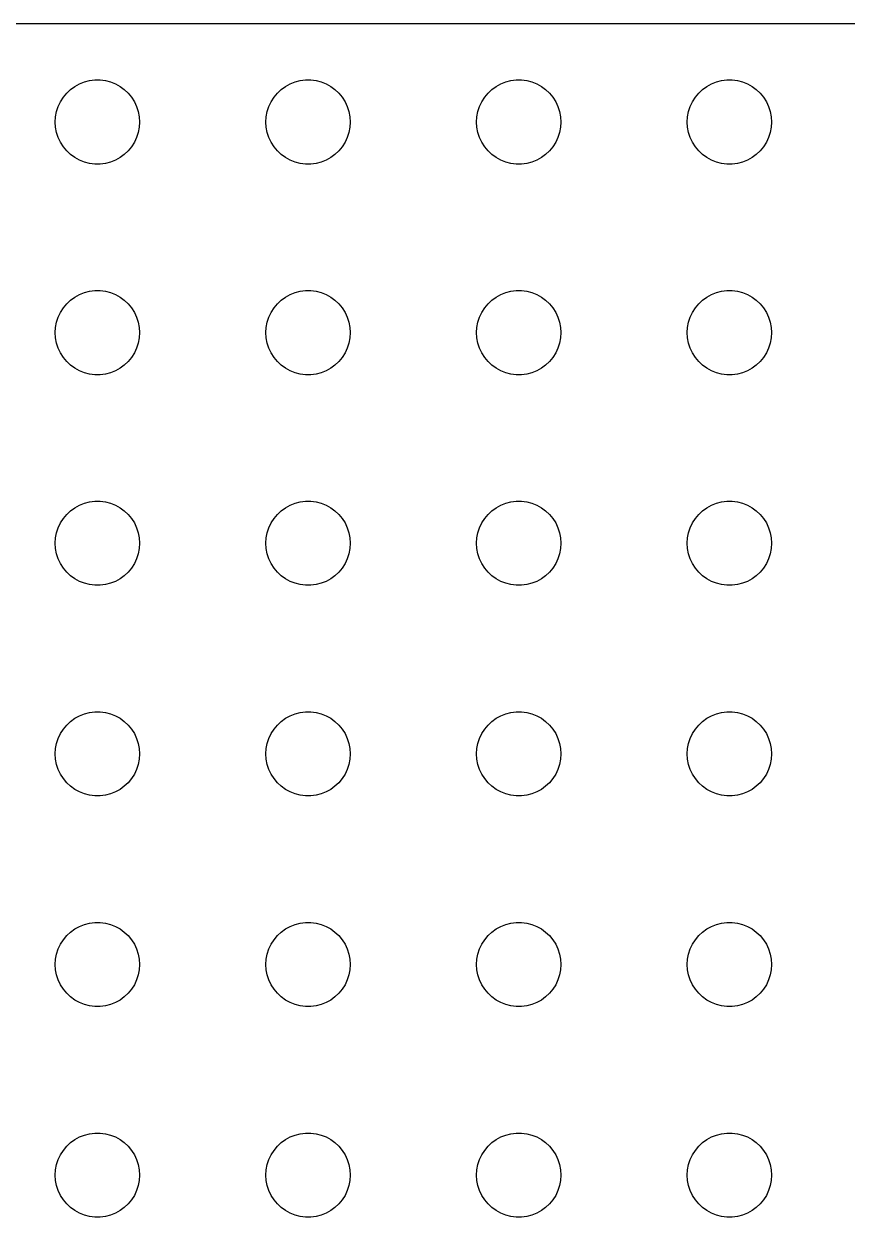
# Model space of a CAD drawing. Header units: metres. Extents: x -112 to 112, y -82 to 82.
# Drawn here: x -5.2 to 53.4, y -3 to 82 of the extents above; entities that cross this region are included whole.
import ezdxf

# ---------------------------------------------------------------- set-up
doc = ezdxf.new("R2010")
doc.units = ezdxf.units.M

msp = doc.modelspace()

# ---------------------------------------------------------------- linework, layer by layer
for p, q in [((107.314, 81.9901), (-107.314, 81.9901)), ((-1.91226, 77.3115), (-1.60747, 77.533)), ((-1.60747, 77.533), (-1.27733, 77.7145)), ((-1.27733, 77.7145), (-0.92705, 77.8532)), ((-0.92705, 77.8532), (-0.56213, 77.9469)), ((-0.56213, 77.9469), (-0.18837, 77.9941)), ((-0.18837, 77.9941), (0.18837, 77.9941)), ((0.18837, 77.9941), (0.56213, 77.9469)), ((0.56213, 77.9469), (0.92705, 77.8532)), ((0.92705, 77.8532), (1.27733, 77.7145)), ((1.27733, 77.7145), (1.60747, 77.533)), ((1.60747, 77.533), (1.91226, 77.3115)), ((13.0877, 77.3115), (13.3925, 77.533)), ((13.3925, 77.533), (13.7227, 77.7145)), ((13.7227, 77.7145), (14.0729, 77.8532)), ((14.0729, 77.8532), (14.4379, 77.9469)), ((14.4379, 77.9469), (14.8116, 77.9941)), ((14.8116, 77.9941), (15.1884, 77.9941)), ((15.1884, 77.9941), (15.5621, 77.9469)), ((15.5621, 77.9469), (15.927, 77.8532)), ((15.927, 77.8532), (16.2773, 77.7145)), ((16.2773, 77.7145), (16.6075, 77.533)), ((16.6075, 77.533), (16.9123, 77.3115)), ((28.0877, 77.3115), (28.3925, 77.533)), ((28.3925, 77.533), (28.7227, 77.7145)), ((28.7227, 77.7145), (29.0729, 77.8532)), ((29.0729, 77.8532), (29.4379, 77.9469)), ((29.4379, 77.9469), (29.8116, 77.9941)), ((29.8116, 77.9941), (30.1884, 77.9941)), ((30.1884, 77.9941), (30.5621, 77.9469)), ((30.5621, 77.9469), (30.927, 77.8532)), ((30.927, 77.8532), (31.2773, 77.7145)), ((31.2773, 77.7145), (31.6075, 77.533)), ((31.6075, 77.533), (31.9123, 77.3115)), ((43.0877, 77.3115), (43.3925, 77.533)), ((43.3925, 77.533), (43.7227, 77.7145)), ((43.7227, 77.7145), (44.0729, 77.8532)), ((44.0729, 77.8532), (44.4379, 77.9469)), ((44.4379, 77.9469), (44.8116, 77.9941)), ((44.8116, 77.9941), (45.1884, 77.9941)), ((45.1884, 77.9941), (45.5621, 77.9469)), ((45.5621, 77.9469), (45.927, 77.8532)), ((45.927, 77.8532), (46.2773, 77.7145)), ((46.2773, 77.7145), (46.6075, 77.533)), ((46.6075, 77.533), (46.9123, 77.3115)), ((-2.62891, 76.4453), (-2.42705, 76.7634)), ((-2.42705, 76.7634), (-2.1869, 77.0536)), ((-2.1869, 77.0536), (-1.91226, 77.3115)), ((1.91226, 77.3115), (2.1869, 77.0536)), ((2.1869, 77.0536), (2.42705, 76.7634)), ((2.42705, 76.7634), (2.62891, 76.4453)), ((12.3711, 76.4453), (12.5729, 76.7634)), ((12.5729, 76.7634), (12.8131, 77.0536)), ((12.8131, 77.0536), (13.0877, 77.3115)), ((16.9123, 77.3115), (17.1869, 77.0536)), ((17.1869, 77.0536), (17.427, 76.7634)), ((17.427, 76.7634), (17.6289, 76.4453)), ((27.3711, 76.4453), (27.5729, 76.7634)), ((27.5729, 76.7634), (27.8131, 77.0536)), ((27.8131, 77.0536), (28.0877, 77.3115)), ((31.9123, 77.3115), (32.1869, 77.0536)), ((32.1869, 77.0536), (32.427, 76.7634)), ((32.427, 76.7634), (32.6289, 76.4453)), ((42.3711, 76.4453), (42.5729, 76.7634)), ((42.5729, 76.7634), (42.8131, 77.0536)), ((42.8131, 77.0536), (43.0877, 77.3115)), ((46.9123, 77.3115), (47.1869, 77.0536)), ((47.1869, 77.0536), (47.427, 76.7634)), ((47.427, 76.7634), (47.6289, 76.4453)), ((-2.97633, 75.376), (-2.90575, 75.7461)), ((-2.90575, 75.7461), (-2.78932, 76.1044)), ((-2.78932, 76.1044), (-2.62891, 76.4453)), ((2.62891, 76.4453), (2.78932, 76.1044)), ((2.78932, 76.1044), (2.90575, 75.7461)), ((2.90575, 75.7461), (2.97633, 75.376)), ((12.0237, 75.376), (12.0942, 75.7461)), ((12.0942, 75.7461), (12.2107, 76.1044)), ((12.2107, 76.1044), (12.3711, 76.4453)), ((17.6289, 76.4453), (17.7893, 76.1044)), ((17.7893, 76.1044), (17.9057, 75.7461)), ((17.9057, 75.7461), (17.9763, 75.376)), ((27.0237, 75.376), (27.0942, 75.7461)), ((27.0942, 75.7461), (27.2107, 76.1044)), ((27.2107, 76.1044), (27.3711, 76.4453)), ((32.6289, 76.4453), (32.7893, 76.1044)), ((32.7893, 76.1044), (32.9057, 75.7461)), ((32.9057, 75.7461), (32.9763, 75.376)), ((42.0237, 75.376), (42.0942, 75.7461)), ((42.0942, 75.7461), (42.2107, 76.1044)), ((42.2107, 76.1044), (42.3711, 76.4453)), ((47.6289, 76.4453), (47.7893, 76.1044)), ((47.7893, 76.1044), (47.9057, 75.7461)), ((47.9057, 75.7461), (47.9763, 75.376)), ((-3, 75), (-2.97633, 75.376)), ((-2.97633, 74.624), (-3, 75)), ((2.97633, 75.376), (3, 75)), ((3, 75), (2.97633, 74.624)), ((12, 75), (12.0237, 75.376)), ((12.0237, 74.624), (12, 75)), ((17.9763, 75.376), (18, 75)), ((18, 75), (17.9763, 74.624)), ((27, 75), (27.0237, 75.376)), ((27.0237, 74.624), (27, 75)), ((32.9763, 75.376), (33, 75)), ((33, 75), (32.9763, 74.624)), ((42, 75), (42.0237, 75.376)), ((42.0237, 74.624), (42, 75)), ((47.9763, 75.376), (48, 75)), ((48, 75), (47.9763, 74.624)), ((-2.90575, 74.2539), (-2.97633, 74.624)), ((-2.78932, 73.8956), (-2.90575, 74.2539)), ((2.90575, 74.2539), (2.78932, 73.8956)), ((2.97633, 74.624), (2.90575, 74.2539)), ((12.0942, 74.2539), (12.0237, 74.624)), ((12.2107, 73.8956), (12.0942, 74.2539)), ((17.9057, 74.2539), (17.7893, 73.8956)), ((17.9763, 74.624), (17.9057, 74.2539)), ((27.0942, 74.2539), (27.0237, 74.624)), ((27.2107, 73.8956), (27.0942, 74.2539)), ((32.9057, 74.2539), (32.7893, 73.8956)), ((32.9763, 74.624), (32.9057, 74.2539)), ((42.0942, 74.2539), (42.0237, 74.624)), ((42.2107, 73.8956), (42.0942, 74.2539)), ((47.9057, 74.2539), (47.7893, 73.8956)), ((47.9763, 74.624), (47.9057, 74.2539)), ((-2.62891, 73.5547), (-2.78932, 73.8956)), ((-2.42705, 73.2366), (-2.62891, 73.5547)), ((-2.1869, 72.9464), (-2.42705, 73.2366)), ((2.42705, 73.2366), (2.1869, 72.9464)), ((2.62891, 73.5547), (2.42705, 73.2366)), ((2.78932, 73.8956), (2.62891, 73.5547)), ((12.3711, 73.5547), (12.2107, 73.8956)), ((12.5729, 73.2366), (12.3711, 73.5547)), ((12.8131, 72.9464), (12.5729, 73.2366)), ((17.427, 73.2366), (17.1869, 72.9464)), ((17.6289, 73.5547), (17.427, 73.2366)), ((17.7893, 73.8956), (17.6289, 73.5547)), ((27.3711, 73.5547), (27.2107, 73.8956)), ((27.5729, 73.2366), (27.3711, 73.5547)), ((27.8131, 72.9464), (27.5729, 73.2366)), ((32.427, 73.2366), (32.1869, 72.9464)), ((32.6289, 73.5547), (32.427, 73.2366)), ((32.7893, 73.8956), (32.6289, 73.5547)), ((42.3711, 73.5547), (42.2107, 73.8956)), ((42.5729, 73.2366), (42.3711, 73.5547)), ((42.8131, 72.9464), (42.5729, 73.2366)), ((47.427, 73.2366), (47.1869, 72.9464)), ((47.6289, 73.5547), (47.427, 73.2366)), ((47.7893, 73.8956), (47.6289, 73.5547)), ((-1.91226, 72.6885), (-2.1869, 72.9464)), ((-1.60747, 72.467), (-1.91226, 72.6885)), ((-1.27733, 72.2855), (-1.60747, 72.467)), ((-0.92705, 72.1468), (-1.27733, 72.2855)), ((1.27733, 72.2855), (0.92705, 72.1468)), ((1.60747, 72.467), (1.27733, 72.2855)), ((1.91226, 72.6885), (1.60747, 72.467)), ((2.1869, 72.9464), (1.91226, 72.6885)), ((13.0877, 72.6885), (12.8131, 72.9464)), ((13.3925, 72.467), (13.0877, 72.6885)), ((13.7227, 72.2855), (13.3925, 72.467)), ((14.0729, 72.1468), (13.7227, 72.2855)), ((16.2773, 72.2855), (15.927, 72.1468)), ((16.6075, 72.467), (16.2773, 72.2855)), ((16.9123, 72.6885), (16.6075, 72.467)), ((17.1869, 72.9464), (16.9123, 72.6885)), ((28.0877, 72.6885), (27.8131, 72.9464)), ((28.3925, 72.467), (28.0877, 72.6885)), ((28.7227, 72.2855), (28.3925, 72.467)), ((29.0729, 72.1468), (28.7227, 72.2855)), ((31.2773, 72.2855), (30.927, 72.1468)), ((31.6075, 72.467), (31.2773, 72.2855)), ((31.9123, 72.6885), (31.6075, 72.467)), ((32.1869, 72.9464), (31.9123, 72.6885)), ((43.0877, 72.6885), (42.8131, 72.9464)), ((43.3925, 72.467), (43.0877, 72.6885)), ((43.7227, 72.2855), (43.3925, 72.467)), ((44.0729, 72.1468), (43.7227, 72.2855)), ((46.2773, 72.2855), (45.927, 72.1468)), ((46.6075, 72.467), (46.2773, 72.2855)), ((46.9123, 72.6885), (46.6075, 72.467)), ((47.1869, 72.9464), (46.9123, 72.6885)), ((-0.56213, 72.0531), (-0.92705, 72.1468)), ((-0.18837, 72.0059), (-0.56213, 72.0531)), ((0.18837, 72.0059), (-0.18837, 72.0059)), ((0.56213, 72.0531), (0.18837, 72.0059)), ((0.92705, 72.1468), (0.56213, 72.0531)), ((14.4379, 72.0531), (14.0729, 72.1468)), ((14.8116, 72.0059), (14.4379, 72.0531)), ((15.1884, 72.0059), (14.8116, 72.0059)), ((15.5621, 72.0531), (15.1884, 72.0059)), ((15.927, 72.1468), (15.5621, 72.0531)), ((29.4379, 72.0531), (29.0729, 72.1468)), ((29.8116, 72.0059), (29.4379, 72.0531)), ((30.1884, 72.0059), (29.8116, 72.0059)), ((30.5621, 72.0531), (30.1884, 72.0059)), ((30.927, 72.1468), (30.5621, 72.0531)), ((44.4379, 72.0531), (44.0729, 72.1468)), ((44.8116, 72.0059), (44.4379, 72.0531)), ((45.1884, 72.0059), (44.8116, 72.0059)), ((45.5621, 72.0531), (45.1884, 72.0059)), ((45.927, 72.1468), (45.5621, 72.0531)), ((-0.92705, 62.8532), (-0.56213, 62.9469)), ((-0.56213, 62.9469), (-0.18837, 62.9941)), ((-0.18837, 62.9941), (0.18837, 62.9941)), ((0.18837, 62.9941), (0.56213, 62.9469)), ((0.56213, 62.9469), (0.92705, 62.8532)), ((14.0729, 62.8532), (14.4379, 62.9469)), ((14.4379, 62.9469), (14.8116, 62.9941)), ((14.8116, 62.9941), (15.1884, 62.9941)), ((15.1884, 62.9941), (15.5621, 62.9469)), ((15.5621, 62.9469), (15.927, 62.8532)), ((29.0729, 62.8532), (29.4379, 62.9469)), ((29.4379, 62.9469), (29.8116, 62.9941)), ((29.8116, 62.9941), (30.1884, 62.9941)), ((30.1884, 62.9941), (30.5621, 62.9469)), ((30.5621, 62.9469), (30.927, 62.8532)), ((44.0729, 62.8532), (44.4379, 62.9469)), ((44.4379, 62.9469), (44.8116, 62.9941)), ((44.8116, 62.9941), (45.1884, 62.9941)), ((45.1884, 62.9941), (45.5621, 62.9469)), ((45.5621, 62.9469), (45.927, 62.8532)), ((-2.42705, 61.7634), (-2.1869, 62.0536)), ((-2.1869, 62.0536), (-1.91226, 62.3115)), ((-1.91226, 62.3115), (-1.60747, 62.533)), ((-1.60747, 62.533), (-1.27733, 62.7145)), ((-1.27733, 62.7145), (-0.92705, 62.8532)), ((0.92705, 62.8532), (1.27733, 62.7145)), ((1.27733, 62.7145), (1.60747, 62.533)), ((1.60747, 62.533), (1.91226, 62.3115)), ((1.91226, 62.3115), (2.1869, 62.0536)), ((2.1869, 62.0536), (2.42705, 61.7634)), ((12.5729, 61.7634), (12.8131, 62.0536)), ((12.8131, 62.0536), (13.0877, 62.3115)), ((13.0877, 62.3115), (13.3925, 62.533)), ((13.3925, 62.533), (13.7227, 62.7145)), ((13.7227, 62.7145), (14.0729, 62.8532)), ((15.927, 62.8532), (16.2773, 62.7145)), ((16.2773, 62.7145), (16.6075, 62.533)), ((16.6075, 62.533), (16.9123, 62.3115)), ((16.9123, 62.3115), (17.1869, 62.0536)), ((17.1869, 62.0536), (17.427, 61.7634)), ((27.5729, 61.7634), (27.8131, 62.0536)), ((27.8131, 62.0536), (28.0877, 62.3115)), ((28.0877, 62.3115), (28.3925, 62.533)), ((28.3925, 62.533), (28.7227, 62.7145)), ((28.7227, 62.7145), (29.0729, 62.8532)), ((30.927, 62.8532), (31.2773, 62.7145)), ((31.2773, 62.7145), (31.6075, 62.533)), ((31.6075, 62.533), (31.9123, 62.3115)), ((31.9123, 62.3115), (32.1869, 62.0536)), ((32.1869, 62.0536), (32.427, 61.7634)), ((42.5729, 61.7634), (42.8131, 62.0536)), ((42.8131, 62.0536), (43.0877, 62.3115)), ((43.0877, 62.3115), (43.3925, 62.533)), ((43.3925, 62.533), (43.7227, 62.7145)), ((43.7227, 62.7145), (44.0729, 62.8532)), ((45.927, 62.8532), (46.2773, 62.7145)), ((46.2773, 62.7145), (46.6075, 62.533)), ((46.6075, 62.533), (46.9123, 62.3115)), ((46.9123, 62.3115), (47.1869, 62.0536)), ((47.1869, 62.0536), (47.427, 61.7634)), ((-2.78932, 61.1044), (-2.62891, 61.4453)), ((-2.62891, 61.4453), (-2.42705, 61.7634)), ((2.42705, 61.7634), (2.62891, 61.4453)), ((2.62891, 61.4453), (2.78932, 61.1044)), ((12.2107, 61.1044), (12.3711, 61.4453)), ((12.3711, 61.4453), (12.5729, 61.7634)), ((17.427, 61.7634), (17.6289, 61.4453)), ((17.6289, 61.4453), (17.7893, 61.1044)), ((27.2107, 61.1044), (27.3711, 61.4453)), ((27.3711, 61.4453), (27.5729, 61.7634)), ((32.427, 61.7634), (32.6289, 61.4453)), ((32.6289, 61.4453), (32.7893, 61.1044)), ((42.2107, 61.1044), (42.3711, 61.4453)), ((42.3711, 61.4453), (42.5729, 61.7634)), ((47.427, 61.7634), (47.6289, 61.4453)), ((47.6289, 61.4453), (47.7893, 61.1044)), ((-3, 60), (-2.97633, 60.376)), ((-2.97633, 60.376), (-2.90575, 60.7461)), ((-2.90575, 60.7461), (-2.78932, 61.1044)), ((2.78932, 61.1044), (2.90575, 60.7461)), ((2.90575, 60.7461), (2.97633, 60.376)), ((2.97633, 60.376), (3, 60)), ((12, 60), (12.0237, 60.376)), ((12.0237, 60.376), (12.0942, 60.7461)), ((12.0942, 60.7461), (12.2107, 61.1044)), ((17.7893, 61.1044), (17.9057, 60.7461)), ((17.9057, 60.7461), (17.9763, 60.376)), ((17.9763, 60.376), (18, 60)), ((27, 60), (27.0237, 60.376)), ((27.0237, 60.376), (27.0942, 60.7461)), ((27.0942, 60.7461), (27.2107, 61.1044)), ((32.7893, 61.1044), (32.9057, 60.7461)), ((32.9057, 60.7461), (32.9763, 60.376)), ((32.9763, 60.376), (33, 60)), ((42, 60), (42.0237, 60.376)), ((42.0237, 60.376), (42.0942, 60.7461)), ((42.0942, 60.7461), (42.2107, 61.1044)), ((47.7893, 61.1044), (47.9057, 60.7461)), ((47.9057, 60.7461), (47.9763, 60.376)), ((47.9763, 60.376), (48, 60)), ((-2.97633, 59.624), (-3, 60)), ((-2.90575, 59.2539), (-2.97633, 59.624)), ((2.97633, 59.624), (2.90575, 59.2539)), ((3, 60), (2.97633, 59.624)), ((12.0237, 59.624), (12, 60)), ((12.0942, 59.2539), (12.0237, 59.624)), ((17.9763, 59.624), (17.9057, 59.2539)), ((18, 60), (17.9763, 59.624)), ((27.0237, 59.624), (27, 60)), ((27.0942, 59.2539), (27.0237, 59.624)), ((32.9763, 59.624), (32.9057, 59.2539)), ((33, 60), (32.9763, 59.624)), ((42.0237, 59.624), (42, 60)), ((42.0942, 59.2539), (42.0237, 59.624)), ((47.9763, 59.624), (47.9057, 59.2539)), ((48, 60), (47.9763, 59.624)), ((-2.78932, 58.8956), (-2.90575, 59.2539)), ((-2.62891, 58.5547), (-2.78932, 58.8956)), ((2.78932, 58.8956), (2.62891, 58.5547)), ((2.90575, 59.2539), (2.78932, 58.8956)), ((12.2107, 58.8956), (12.0942, 59.2539)), ((12.3711, 58.5547), (12.2107, 58.8956)), ((17.7893, 58.8956), (17.6289, 58.5547)), ((17.9057, 59.2539), (17.7893, 58.8956)), ((27.2107, 58.8956), (27.0942, 59.2539)), ((27.3711, 58.5547), (27.2107, 58.8956)), ((32.7893, 58.8956), (32.6289, 58.5547)), ((32.9057, 59.2539), (32.7893, 58.8956)), ((42.2107, 58.8956), (42.0942, 59.2539)), ((42.3711, 58.5547), (42.2107, 58.8956)), ((47.7893, 58.8956), (47.6289, 58.5547)), ((47.9057, 59.2539), (47.7893, 58.8956)), ((-2.42705, 58.2366), (-2.62891, 58.5547)), ((-2.1869, 57.9464), (-2.42705, 58.2366)), ((-1.91226, 57.6885), (-2.1869, 57.9464)), ((2.1869, 57.9464), (1.91226, 57.6885)), ((2.42705, 58.2366), (2.1869, 57.9464)), ((2.62891, 58.5547), (2.42705, 58.2366)), ((12.5729, 58.2366), (12.3711, 58.5547)), ((12.8131, 57.9464), (12.5729, 58.2366)), ((13.0877, 57.6885), (12.8131, 57.9464)), ((17.1869, 57.9464), (16.9123, 57.6885)), ((17.427, 58.2366), (17.1869, 57.9464)), ((17.6289, 58.5547), (17.427, 58.2366)), ((27.5729, 58.2366), (27.3711, 58.5547)), ((27.8131, 57.9464), (27.5729, 58.2366)), ((28.0877, 57.6885), (27.8131, 57.9464)), ((32.1869, 57.9464), (31.9123, 57.6885)), ((32.427, 58.2366), (32.1869, 57.9464)), ((32.6289, 58.5547), (32.427, 58.2366)), ((42.5729, 58.2366), (42.3711, 58.5547)), ((42.8131, 57.9464), (42.5729, 58.2366)), ((43.0877, 57.6885), (42.8131, 57.9464)), ((47.1869, 57.9464), (46.9123, 57.6885)), ((47.427, 58.2366), (47.1869, 57.9464)), ((47.6289, 58.5547), (47.427, 58.2366)), ((-1.60747, 57.467), (-1.91226, 57.6885)), ((-1.27733, 57.2855), (-1.60747, 57.467)), ((-0.92705, 57.1468), (-1.27733, 57.2855)), ((-0.56213, 57.0531), (-0.92705, 57.1468)), ((-0.18837, 57.0059), (-0.56213, 57.0531)), ((0.18837, 57.0059), (-0.18837, 57.0059)), ((0.56213, 57.0531), (0.18837, 57.0059)), ((0.92705, 57.1468), (0.56213, 57.0531)), ((1.27733, 57.2855), (0.92705, 57.1468)), ((1.60747, 57.467), (1.27733, 57.2855)), ((1.91226, 57.6885), (1.60747, 57.467)), ((13.3925, 57.467), (13.0877, 57.6885)), ((13.7227, 57.2855), (13.3925, 57.467)), ((14.0729, 57.1468), (13.7227, 57.2855)), ((14.4379, 57.0531), (14.0729, 57.1468)), ((14.8116, 57.0059), (14.4379, 57.0531)), ((15.1884, 57.0059), (14.8116, 57.0059)), ((15.5621, 57.0531), (15.1884, 57.0059)), ((15.927, 57.1468), (15.5621, 57.0531)), ((16.2773, 57.2855), (15.927, 57.1468)), ((16.6075, 57.467), (16.2773, 57.2855)), ((16.9123, 57.6885), (16.6075, 57.467)), ((28.3925, 57.467), (28.0877, 57.6885)), ((28.7227, 57.2855), (28.3925, 57.467)), ((29.0729, 57.1468), (28.7227, 57.2855)), ((29.4379, 57.0531), (29.0729, 57.1468)), ((29.8116, 57.0059), (29.4379, 57.0531)), ((30.1884, 57.0059), (29.8116, 57.0059)), ((30.5621, 57.0531), (30.1884, 57.0059)), ((30.927, 57.1468), (30.5621, 57.0531)), ((31.2773, 57.2855), (30.927, 57.1468)), ((31.6075, 57.467), (31.2773, 57.2855)), ((31.9123, 57.6885), (31.6075, 57.467)), ((43.3925, 57.467), (43.0877, 57.6885)), ((43.7227, 57.2855), (43.3925, 57.467)), ((44.0729, 57.1468), (43.7227, 57.2855)), ((44.4379, 57.0531), (44.0729, 57.1468)), ((44.8116, 57.0059), (44.4379, 57.0531)), ((45.1884, 57.0059), (44.8116, 57.0059)), ((45.5621, 57.0531), (45.1884, 57.0059)), ((45.927, 57.1468), (45.5621, 57.0531)), ((46.2773, 57.2855), (45.927, 57.1468)), ((46.6075, 57.467), (46.2773, 57.2855)), ((46.9123, 57.6885), (46.6075, 57.467)), ((-1.60747, 47.533), (-1.27733, 47.7145)), ((-1.27733, 47.7145), (-0.92705, 47.8532)), ((-0.92705, 47.8532), (-0.56213, 47.9469)), ((-0.56213, 47.9469), (-0.18837, 47.9941)), ((-0.18837, 47.9941), (0.18837, 47.9941)), ((0.18837, 47.9941), (0.56213, 47.9469)), ((0.56213, 47.9469), (0.92705, 47.8532)), ((0.92705, 47.8532), (1.27733, 47.7145)), ((1.27733, 47.7145), (1.60747, 47.533)), ((13.3925, 47.533), (13.7227, 47.7145)), ((13.7227, 47.7145), (14.0729, 47.8532)), ((14.0729, 47.8532), (14.4379, 47.9469)), ((14.4379, 47.9469), (14.8116, 47.9941)), ((14.8116, 47.9941), (15.1884, 47.9941)), ((15.1884, 47.9941), (15.5621, 47.9469)), ((15.5621, 47.9469), (15.927, 47.8532)), ((15.927, 47.8532), (16.2773, 47.7145)), ((16.2773, 47.7145), (16.6075, 47.533)), ((28.3925, 47.533), (28.7227, 47.7145)), ((28.7227, 47.7145), (29.0729, 47.8532)), ((29.0729, 47.8532), (29.4379, 47.9469)), ((29.4379, 47.9469), (29.8116, 47.9941)), ((29.8116, 47.9941), (30.1884, 47.9941)), ((30.1884, 47.9941), (30.5621, 47.9469)), ((30.5621, 47.9469), (30.927, 47.8532)), ((30.927, 47.8532), (31.2773, 47.7145)), ((31.2773, 47.7145), (31.6075, 47.533)), ((43.3925, 47.533), (43.7227, 47.7145)), ((43.7227, 47.7145), (44.0729, 47.8532)), ((44.0729, 47.8532), (44.4379, 47.9469)), ((44.4379, 47.9469), (44.8116, 47.9941)), ((44.8116, 47.9941), (45.1884, 47.9941)), ((45.1884, 47.9941), (45.5621, 47.9469)), ((45.5621, 47.9469), (45.927, 47.8532)), ((45.927, 47.8532), (46.2773, 47.7145)), ((46.2773, 47.7145), (46.6075, 47.533)), ((-2.62891, 46.4453), (-2.42705, 46.7634)), ((-2.42705, 46.7634), (-2.1869, 47.0536)), ((-2.1869, 47.0536), (-1.91226, 47.3115)), ((-1.91226, 47.3115), (-1.60747, 47.533)), ((1.60747, 47.533), (1.91226, 47.3115)), ((1.91226, 47.3115), (2.1869, 47.0536)), ((2.1869, 47.0536), (2.42705, 46.7634)), ((2.42705, 46.7634), (2.62891, 46.4453)), ((12.3711, 46.4453), (12.5729, 46.7634)), ((12.5729, 46.7634), (12.8131, 47.0536)), ((12.8131, 47.0536), (13.0877, 47.3115)), ((13.0877, 47.3115), (13.3925, 47.533)), ((16.6075, 47.533), (16.9123, 47.3115)), ((16.9123, 47.3115), (17.1869, 47.0536)), ((17.1869, 47.0536), (17.427, 46.7634)), ((17.427, 46.7634), (17.6289, 46.4453)), ((27.3711, 46.4453), (27.5729, 46.7634)), ((27.5729, 46.7634), (27.8131, 47.0536)), ((27.8131, 47.0536), (28.0877, 47.3115)), ((28.0877, 47.3115), (28.3925, 47.533)), ((31.6075, 47.533), (31.9123, 47.3115)), ((31.9123, 47.3115), (32.1869, 47.0536)), ((32.1869, 47.0536), (32.427, 46.7634)), ((32.427, 46.7634), (32.6289, 46.4453)), ((42.3711, 46.4453), (42.5729, 46.7634)), ((42.5729, 46.7634), (42.8131, 47.0536)), ((42.8131, 47.0536), (43.0877, 47.3115)), ((43.0877, 47.3115), (43.3925, 47.533)), ((46.6075, 47.533), (46.9123, 47.3115)), ((46.9123, 47.3115), (47.1869, 47.0536)), ((47.1869, 47.0536), (47.427, 46.7634)), ((47.427, 46.7634), (47.6289, 46.4453)), ((-2.90575, 45.7461), (-2.78932, 46.1044)), ((-2.78932, 46.1044), (-2.62891, 46.4453)), ((2.62891, 46.4453), (2.78932, 46.1044)), ((2.78932, 46.1044), (2.90575, 45.7461)), ((12.0942, 45.7461), (12.2107, 46.1044)), ((12.2107, 46.1044), (12.3711, 46.4453)), ((17.6289, 46.4453), (17.7893, 46.1044)), ((17.7893, 46.1044), (17.9057, 45.7461)), ((27.0942, 45.7461), (27.2107, 46.1044)), ((27.2107, 46.1044), (27.3711, 46.4453)), ((32.6289, 46.4453), (32.7893, 46.1044)), ((32.7893, 46.1044), (32.9057, 45.7461)), ((42.0942, 45.7461), (42.2107, 46.1044)), ((42.2107, 46.1044), (42.3711, 46.4453)), ((47.6289, 46.4453), (47.7893, 46.1044)), ((47.7893, 46.1044), (47.9057, 45.7461)), ((-3, 45), (-2.97633, 45.376)), ((-2.97633, 45.376), (-2.90575, 45.7461)), ((2.90575, 45.7461), (2.97633, 45.376)), ((2.97633, 45.376), (3, 45)), ((12, 45), (12.0237, 45.376)), ((12.0237, 45.376), (12.0942, 45.7461)), ((17.9057, 45.7461), (17.9763, 45.376)), ((17.9763, 45.376), (18, 45)), ((27, 45), (27.0237, 45.376)), ((27.0237, 45.376), (27.0942, 45.7461)), ((32.9057, 45.7461), (32.9763, 45.376)), ((32.9763, 45.376), (33, 45)), ((42, 45), (42.0237, 45.376)), ((42.0237, 45.376), (42.0942, 45.7461)), ((47.9057, 45.7461), (47.9763, 45.376)), ((47.9763, 45.376), (48, 45)), ((-2.97633, 44.624), (-3, 45)), ((-2.90575, 44.2539), (-2.97633, 44.624)), ((-2.78932, 43.8956), (-2.90575, 44.2539)), ((2.90575, 44.2539), (2.78932, 43.8956)), ((2.97633, 44.624), (2.90575, 44.2539)), ((3, 45), (2.97633, 44.624)), ((12.0237, 44.624), (12, 45)), ((12.0942, 44.2539), (12.0237, 44.624)), ((12.2107, 43.8956), (12.0942, 44.2539)), ((17.9057, 44.2539), (17.7893, 43.8956)), ((17.9763, 44.624), (17.9057, 44.2539)), ((18, 45), (17.9763, 44.624)), ((27.0237, 44.624), (27, 45)), ((27.0942, 44.2539), (27.0237, 44.624)), ((27.2107, 43.8956), (27.0942, 44.2539)), ((32.9057, 44.2539), (32.7893, 43.8956)), ((32.9763, 44.624), (32.9057, 44.2539)), ((33, 45), (32.9763, 44.624)), ((42.0237, 44.624), (42, 45)), ((42.0942, 44.2539), (42.0237, 44.624)), ((42.2107, 43.8956), (42.0942, 44.2539)), ((47.9057, 44.2539), (47.7893, 43.8956)), ((47.9763, 44.624), (47.9057, 44.2539)), ((48, 45), (47.9763, 44.624)), ((-2.62891, 43.5547), (-2.78932, 43.8956)), ((-2.42705, 43.2366), (-2.62891, 43.5547)), ((2.62891, 43.5547), (2.42705, 43.2366)), ((2.78932, 43.8956), (2.62891, 43.5547)), ((12.3711, 43.5547), (12.2107, 43.8956)), ((12.5729, 43.2366), (12.3711, 43.5547)), ((17.6289, 43.5547), (17.427, 43.2366)), ((17.7893, 43.8956), (17.6289, 43.5547)), ((27.3711, 43.5547), (27.2107, 43.8956)), ((27.5729, 43.2366), (27.3711, 43.5547)), ((32.6289, 43.5547), (32.427, 43.2366)), ((32.7893, 43.8956), (32.6289, 43.5547)), ((42.3711, 43.5547), (42.2107, 43.8956)), ((42.5729, 43.2366), (42.3711, 43.5547)), ((47.6289, 43.5547), (47.427, 43.2366)), ((47.7893, 43.8956), (47.6289, 43.5547)), ((-2.1869, 42.9464), (-2.42705, 43.2366)), ((-1.91226, 42.6885), (-2.1869, 42.9464)), ((-1.60747, 42.467), (-1.91226, 42.6885)), ((1.91226, 42.6885), (1.60747, 42.467)), ((2.1869, 42.9464), (1.91226, 42.6885)), ((2.42705, 43.2366), (2.1869, 42.9464)), ((12.8131, 42.9464), (12.5729, 43.2366)), ((13.0877, 42.6885), (12.8131, 42.9464)), ((13.3925, 42.467), (13.0877, 42.6885)), ((16.9123, 42.6885), (16.6075, 42.467)), ((17.1869, 42.9464), (16.9123, 42.6885)), ((17.427, 43.2366), (17.1869, 42.9464)), ((27.8131, 42.9464), (27.5729, 43.2366)), ((28.0877, 42.6885), (27.8131, 42.9464)), ((28.3925, 42.467), (28.0877, 42.6885)), ((31.9123, 42.6885), (31.6075, 42.467)), ((32.1869, 42.9464), (31.9123, 42.6885)), ((32.427, 43.2366), (32.1869, 42.9464)), ((42.8131, 42.9464), (42.5729, 43.2366)), ((43.0877, 42.6885), (42.8131, 42.9464)), ((43.3925, 42.467), (43.0877, 42.6885)), ((46.9123, 42.6885), (46.6075, 42.467)), ((47.1869, 42.9464), (46.9123, 42.6885)), ((47.427, 43.2366), (47.1869, 42.9464)), ((-1.27733, 42.2855), (-1.60747, 42.467)), ((-0.92705, 42.1468), (-1.27733, 42.2855)), ((-0.56213, 42.0531), (-0.92705, 42.1468)), ((-0.18837, 42.0059), (-0.56213, 42.0531)), ((0.18837, 42.0059), (-0.18837, 42.0059)), ((0.56213, 42.0531), (0.18837, 42.0059)), ((0.92705, 42.1468), (0.56213, 42.0531)), ((1.27733, 42.2855), (0.92705, 42.1468)), ((1.60747, 42.467), (1.27733, 42.2855)), ((13.7227, 42.2855), (13.3925, 42.467)), ((14.0729, 42.1468), (13.7227, 42.2855)), ((14.4379, 42.0531), (14.0729, 42.1468)), ((14.8116, 42.0059), (14.4379, 42.0531)), ((15.1884, 42.0059), (14.8116, 42.0059)), ((15.5621, 42.0531), (15.1884, 42.0059)), ((15.927, 42.1468), (15.5621, 42.0531)), ((16.2773, 42.2855), (15.927, 42.1468)), ((16.6075, 42.467), (16.2773, 42.2855)), ((28.7227, 42.2855), (28.3925, 42.467)), ((29.0729, 42.1468), (28.7227, 42.2855)), ((29.4379, 42.0531), (29.0729, 42.1468)), ((29.8116, 42.0059), (29.4379, 42.0531)), ((30.1884, 42.0059), (29.8116, 42.0059)), ((30.5621, 42.0531), (30.1884, 42.0059)), ((30.927, 42.1468), (30.5621, 42.0531)), ((31.2773, 42.2855), (30.927, 42.1468)), ((31.6075, 42.467), (31.2773, 42.2855)), ((43.7227, 42.2855), (43.3925, 42.467)), ((44.0729, 42.1468), (43.7227, 42.2855)), ((44.4379, 42.0531), (44.0729, 42.1468)), ((44.8116, 42.0059), (44.4379, 42.0531)), ((45.1884, 42.0059), (44.8116, 42.0059)), ((45.5621, 42.0531), (45.1884, 42.0059)), ((45.927, 42.1468), (45.5621, 42.0531)), ((46.2773, 42.2855), (45.927, 42.1468)), ((46.6075, 42.467), (46.2773, 42.2855)), ((-2.1869, 32.0536), (-1.91226, 32.3115)), ((-1.91226, 32.3115), (-1.60747, 32.533)), ((-1.60747, 32.533), (-1.27733, 32.7145)), ((-1.27733, 32.7145), (-0.92705, 32.8532)), ((-0.92705, 32.8532), (-0.56213, 32.9469)), ((-0.56213, 32.9469), (-0.18837, 32.9941)), ((-0.18837, 32.9941), (0.18837, 32.9941)), ((0.18837, 32.9941), (0.56213, 32.9469)), ((0.56213, 32.9469), (0.92705, 32.8532)), ((0.92705, 32.8532), (1.27733, 32.7145)), ((1.27733, 32.7145), (1.60747, 32.533)), ((1.60747, 32.533), (1.91226, 32.3115)), ((1.91226, 32.3115), (2.1869, 32.0536)), ((12.8131, 32.0536), (13.0877, 32.3115)), ((13.0877, 32.3115), (13.3925, 32.533)), ((13.3925, 32.533), (13.7227, 32.7145)), ((13.7227, 32.7145), (14.0729, 32.8532)), ((14.0729, 32.8532), (14.4379, 32.9469)), ((14.4379, 32.9469), (14.8116, 32.9941)), ((14.8116, 32.9941), (15.1884, 32.9941)), ((15.1884, 32.9941), (15.5621, 32.9469)), ((15.5621, 32.9469), (15.927, 32.8532)), ((15.927, 32.8532), (16.2773, 32.7145)), ((16.2773, 32.7145), (16.6075, 32.533)), ((16.6075, 32.533), (16.9123, 32.3115)), ((16.9123, 32.3115), (17.1869, 32.0536)), ((27.8131, 32.0536), (28.0877, 32.3115)), ((28.0877, 32.3115), (28.3925, 32.533)), ((28.3925, 32.533), (28.7227, 32.7145)), ((28.7227, 32.7145), (29.0729, 32.8532)), ((29.0729, 32.8532), (29.4379, 32.9469)), ((29.4379, 32.9469), (29.8116, 32.9941)), ((29.8116, 32.9941), (30.1884, 32.9941)), ((30.1884, 32.9941), (30.5621, 32.9469)), ((30.5621, 32.9469), (30.927, 32.8532)), ((30.927, 32.8532), (31.2773, 32.7145)), ((31.2773, 32.7145), (31.6075, 32.533)), ((31.6075, 32.533), (31.9123, 32.3115)), ((31.9123, 32.3115), (32.1869, 32.0536)), ((42.8131, 32.0536), (43.0877, 32.3115)), ((43.0877, 32.3115), (43.3925, 32.533)), ((43.3925, 32.533), (43.7227, 32.7145)), ((43.7227, 32.7145), (44.0729, 32.8532)), ((44.0729, 32.8532), (44.4379, 32.9469)), ((44.4379, 32.9469), (44.8116, 32.9941)), ((44.8116, 32.9941), (45.1884, 32.9941)), ((45.1884, 32.9941), (45.5621, 32.9469)), ((45.5621, 32.9469), (45.927, 32.8532)), ((45.927, 32.8532), (46.2773, 32.7145)), ((46.2773, 32.7145), (46.6075, 32.533)), ((46.6075, 32.533), (46.9123, 32.3115)), ((46.9123, 32.3115), (47.1869, 32.0536)), ((-2.78932, 31.1044), (-2.62891, 31.4453)), ((-2.62891, 31.4453), (-2.42705, 31.7634)), ((-2.42705, 31.7634), (-2.1869, 32.0536)), ((2.1869, 32.0536), (2.42705, 31.7634)), ((2.42705, 31.7634), (2.62891, 31.4453)), ((2.62891, 31.4453), (2.78932, 31.1044)), ((12.2107, 31.1044), (12.3711, 31.4453)), ((12.3711, 31.4453), (12.5729, 31.7634)), ((12.5729, 31.7634), (12.8131, 32.0536)), ((17.1869, 32.0536), (17.427, 31.7634)), ((17.427, 31.7634), (17.6289, 31.4453)), ((17.6289, 31.4453), (17.7893, 31.1044)), ((27.2107, 31.1044), (27.3711, 31.4453)), ((27.3711, 31.4453), (27.5729, 31.7634)), ((27.5729, 31.7634), (27.8131, 32.0536)), ((32.1869, 32.0536), (32.427, 31.7634)), ((32.427, 31.7634), (32.6289, 31.4453)), ((32.6289, 31.4453), (32.7893, 31.1044)), ((42.2107, 31.1044), (42.3711, 31.4453)), ((42.3711, 31.4453), (42.5729, 31.7634)), ((42.5729, 31.7634), (42.8131, 32.0536)), ((47.1869, 32.0536), (47.427, 31.7634)), ((47.427, 31.7634), (47.6289, 31.4453)), ((47.6289, 31.4453), (47.7893, 31.1044)), ((-2.97633, 30.376), (-2.90575, 30.7461)), ((-2.90575, 30.7461), (-2.78932, 31.1044)), ((2.78932, 31.1044), (2.90575, 30.7461)), ((2.90575, 30.7461), (2.97633, 30.376)), ((12.0237, 30.376), (12.0942, 30.7461)), ((12.0942, 30.7461), (12.2107, 31.1044)), ((17.7893, 31.1044), (17.9057, 30.7461)), ((17.9057, 30.7461), (17.9763, 30.376)), ((27.0237, 30.376), (27.0942, 30.7461)), ((27.0942, 30.7461), (27.2107, 31.1044)), ((32.7893, 31.1044), (32.9057, 30.7461)), ((32.9057, 30.7461), (32.9763, 30.376)), ((42.0237, 30.376), (42.0942, 30.7461)), ((42.0942, 30.7461), (42.2107, 31.1044)), ((47.7893, 31.1044), (47.9057, 30.7461)), ((47.9057, 30.7461), (47.9763, 30.376)), ((-3, 30), (-2.97633, 30.376)), ((-2.97633, 29.624), (-3, 30)), ((2.97633, 30.376), (3, 30)), ((3, 30), (2.97633, 29.624)), ((12, 30), (12.0237, 30.376)), ((12.0237, 29.624), (12, 30)), ((17.9763, 30.376), (18, 30)), ((18, 30), (17.9763, 29.624)), ((27, 30), (27.0237, 30.376)), ((27.0237, 29.624), (27, 30)), ((32.9763, 30.376), (33, 30)), ((33, 30), (32.9763, 29.624)), ((42, 30), (42.0237, 30.376)), ((42.0237, 29.624), (42, 30)), ((47.9763, 30.376), (48, 30)), ((48, 30), (47.9763, 29.624)), ((-2.90575, 29.2539), (-2.97633, 29.624)), ((-2.78932, 28.8956), (-2.90575, 29.2539)), ((-2.62891, 28.5547), (-2.78932, 28.8956)), ((2.78932, 28.8956), (2.62891, 28.5547)), ((2.90575, 29.2539), (2.78932, 28.8956)), ((2.97633, 29.624), (2.90575, 29.2539)), ((12.0942, 29.2539), (12.0237, 29.624)), ((12.2107, 28.8956), (12.0942, 29.2539)), ((12.3711, 28.5547), (12.2107, 28.8956)), ((17.7893, 28.8956), (17.6289, 28.5547)), ((17.9057, 29.2539), (17.7893, 28.8956)), ((17.9763, 29.624), (17.9057, 29.2539)), ((27.0942, 29.2539), (27.0237, 29.624)), ((27.2107, 28.8956), (27.0942, 29.2539)), ((27.3711, 28.5547), (27.2107, 28.8956)), ((32.7893, 28.8956), (32.6289, 28.5547)), ((32.9057, 29.2539), (32.7893, 28.8956)), ((32.9763, 29.624), (32.9057, 29.2539)), ((42.0942, 29.2539), (42.0237, 29.624)), ((42.2107, 28.8956), (42.0942, 29.2539)), ((42.3711, 28.5547), (42.2107, 28.8956)), ((47.7893, 28.8956), (47.6289, 28.5547)), ((47.9057, 29.2539), (47.7893, 28.8956)), ((47.9763, 29.624), (47.9057, 29.2539)), ((-2.42705, 28.2366), (-2.62891, 28.5547)), ((-2.1869, 27.9464), (-2.42705, 28.2366)), ((2.42705, 28.2366), (2.1869, 27.9464)), ((2.62891, 28.5547), (2.42705, 28.2366)), ((12.5729, 28.2366), (12.3711, 28.5547)), ((12.8131, 27.9464), (12.5729, 28.2366)), ((17.427, 28.2366), (17.1869, 27.9464)), ((17.6289, 28.5547), (17.427, 28.2366)), ((27.5729, 28.2366), (27.3711, 28.5547)), ((27.8131, 27.9464), (27.5729, 28.2366)), ((32.427, 28.2366), (32.1869, 27.9464)), ((32.6289, 28.5547), (32.427, 28.2366)), ((42.5729, 28.2366), (42.3711, 28.5547)), ((42.8131, 27.9464), (42.5729, 28.2366)), ((47.427, 28.2366), (47.1869, 27.9464)), ((47.6289, 28.5547), (47.427, 28.2366)), ((-1.91226, 27.6884), (-2.1869, 27.9464)), ((-1.60747, 27.467), (-1.91226, 27.6884)), ((-1.27733, 27.2855), (-1.60747, 27.467)), ((-0.92705, 27.1468), (-1.27733, 27.2855)), ((1.27733, 27.2855), (0.92705, 27.1468)), ((1.60747, 27.467), (1.27733, 27.2855)), ((1.91226, 27.6884), (1.60747, 27.467)), ((2.1869, 27.9464), (1.91226, 27.6884)), ((13.0877, 27.6884), (12.8131, 27.9464)), ((13.3925, 27.467), (13.0877, 27.6884)), ((13.7227, 27.2855), (13.3925, 27.467)), ((14.0729, 27.1468), (13.7227, 27.2855)), ((16.2773, 27.2855), (15.927, 27.1468)), ((16.6075, 27.467), (16.2773, 27.2855)), ((16.9123, 27.6884), (16.6075, 27.467)), ((17.1869, 27.9464), (16.9123, 27.6884)), ((28.0877, 27.6884), (27.8131, 27.9464)), ((28.3925, 27.467), (28.0877, 27.6884)), ((28.7227, 27.2855), (28.3925, 27.467)), ((29.0729, 27.1468), (28.7227, 27.2855)), ((31.2773, 27.2855), (30.927, 27.1468)), ((31.6075, 27.467), (31.2773, 27.2855)), ((31.9123, 27.6884), (31.6075, 27.467)), ((32.1869, 27.9464), (31.9123, 27.6884)), ((43.0877, 27.6884), (42.8131, 27.9464)), ((43.3925, 27.467), (43.0877, 27.6884)), ((43.7227, 27.2855), (43.3925, 27.467)), ((44.0729, 27.1468), (43.7227, 27.2855)), ((46.2773, 27.2855), (45.927, 27.1468)), ((46.6075, 27.467), (46.2773, 27.2855)), ((46.9123, 27.6884), (46.6075, 27.467)), ((47.1869, 27.9464), (46.9123, 27.6884)), ((-0.56213, 27.0531), (-0.92705, 27.1468)), ((-0.18837, 27.0059), (-0.56213, 27.0531)), ((0.18837, 27.0059), (-0.18837, 27.0059)), ((0.56213, 27.0531), (0.18837, 27.0059)), ((0.92705, 27.1468), (0.56213, 27.0531)), ((14.4379, 27.0531), (14.0729, 27.1468)), ((14.8116, 27.0059), (14.4379, 27.0531)), ((15.1884, 27.0059), (14.8116, 27.0059)), ((15.5621, 27.0531), (15.1884, 27.0059)), ((15.927, 27.1468), (15.5621, 27.0531)), ((29.4379, 27.0531), (29.0729, 27.1468)), ((29.8116, 27.0059), (29.4379, 27.0531)), ((30.1884, 27.0059), (29.8116, 27.0059)), ((30.5621, 27.0531), (30.1884, 27.0059)), ((30.927, 27.1468), (30.5621, 27.0531)), ((44.4379, 27.0531), (44.0729, 27.1468)), ((44.8116, 27.0059), (44.4379, 27.0531)), ((45.1884, 27.0059), (44.8116, 27.0059)), ((45.5621, 27.0531), (45.1884, 27.0059)), ((45.927, 27.1468), (45.5621, 27.0531)), ((-1.27733, 17.7145), (-0.92705, 17.8532)), ((-0.92705, 17.8532), (-0.56213, 17.9469)), ((-0.56213, 17.9469), (-0.18837, 17.9941)), ((-0.18837, 17.9941), (0.18837, 17.9941)), ((0.18837, 17.9941), (0.56213, 17.9469)), ((0.56213, 17.9469), (0.92705, 17.8532)), ((0.92705, 17.8532), (1.27733, 17.7145)), ((13.7227, 17.7145), (14.0729, 17.8532)), ((14.0729, 17.8532), (14.4379, 17.9469)), ((14.4379, 17.9469), (14.8116, 17.9941)), ((14.8116, 17.9941), (15.1884, 17.9941)), ((15.1884, 17.9941), (15.5621, 17.9469)), ((15.5621, 17.9469), (15.927, 17.8532)), ((15.927, 17.8532), (16.2773, 17.7145)), ((28.7227, 17.7145), (29.0729, 17.8532)), ((29.0729, 17.8532), (29.4379, 17.9469)), ((29.4379, 17.9469), (29.8116, 17.9941)), ((29.8116, 17.9941), (30.1884, 17.9941)), ((30.1884, 17.9941), (30.5621, 17.9469)), ((30.5621, 17.9469), (30.927, 17.8532)), ((30.927, 17.8532), (31.2773, 17.7145)), ((43.7227, 17.7145), (44.0729, 17.8532)), ((44.0729, 17.8532), (44.4379, 17.9469)), ((44.4379, 17.9469), (44.8116, 17.9941)), ((44.8116, 17.9941), (45.1884, 17.9941)), ((45.1884, 17.9941), (45.5621, 17.9469)), ((45.5621, 17.9469), (45.927, 17.8532)), ((45.927, 17.8532), (46.2773, 17.7145)), ((-2.42705, 16.7634), (-2.1869, 17.0536)), ((-2.1869, 17.0536), (-1.91226, 17.3115)), ((-1.91226, 17.3115), (-1.60747, 17.533)), ((-1.60747, 17.533), (-1.27733, 17.7145)), ((1.27733, 17.7145), (1.60747, 17.533)), ((1.60747, 17.533), (1.91226, 17.3115)), ((1.91226, 17.3115), (2.1869, 17.0536)), ((2.1869, 17.0536), (2.42705, 16.7634)), ((12.5729, 16.7634), (12.8131, 17.0536)), ((12.8131, 17.0536), (13.0877, 17.3115)), ((13.0877, 17.3115), (13.3925, 17.533)), ((13.3925, 17.533), (13.7227, 17.7145)), ((16.2773, 17.7145), (16.6075, 17.533)), ((16.6075, 17.533), (16.9123, 17.3115)), ((16.9123, 17.3115), (17.1869, 17.0536)), ((17.1869, 17.0536), (17.427, 16.7634)), ((27.5729, 16.7634), (27.8131, 17.0536)), ((27.8131, 17.0536), (28.0877, 17.3115)), ((28.0877, 17.3115), (28.3925, 17.533)), ((28.3925, 17.533), (28.7227, 17.7145)), ((31.2773, 17.7145), (31.6075, 17.533)), ((31.6075, 17.533), (31.9123, 17.3115)), ((31.9123, 17.3115), (32.1869, 17.0536)), ((32.1869, 17.0536), (32.427, 16.7634)), ((42.5729, 16.7634), (42.8131, 17.0536)), ((42.8131, 17.0536), (43.0877, 17.3115)), ((43.0877, 17.3115), (43.3925, 17.533)), ((43.3925, 17.533), (43.7227, 17.7145)), ((46.2773, 17.7145), (46.6075, 17.533)), ((46.6075, 17.533), (46.9123, 17.3115)), ((46.9123, 17.3115), (47.1869, 17.0536)), ((47.1869, 17.0536), (47.427, 16.7634)), ((-2.78932, 16.1044), (-2.62891, 16.4453)), ((-2.62891, 16.4453), (-2.42705, 16.7634)), ((2.42705, 16.7634), (2.62891, 16.4453)), ((2.62891, 16.4453), (2.78932, 16.1044)), ((12.2107, 16.1044), (12.3711, 16.4453)), ((12.3711, 16.4453), (12.5729, 16.7634)), ((17.427, 16.7634), (17.6289, 16.4453)), ((17.6289, 16.4453), (17.7893, 16.1044)), ((27.2107, 16.1044), (27.3711, 16.4453)), ((27.3711, 16.4453), (27.5729, 16.7634)), ((32.427, 16.7634), (32.6289, 16.4453)), ((32.6289, 16.4453), (32.7893, 16.1044)), ((42.2107, 16.1044), (42.3711, 16.4453)), ((42.3711, 16.4453), (42.5729, 16.7634)), ((47.427, 16.7634), (47.6289, 16.4453)), ((47.6289, 16.4453), (47.7893, 16.1044)), ((-3, 15), (-2.97633, 15.376)), ((-2.97633, 15.376), (-2.90575, 15.7461)), ((-2.90575, 15.7461), (-2.78932, 16.1044)), ((2.78932, 16.1044), (2.90575, 15.7461)), ((2.90575, 15.7461), (2.97633, 15.376)), ((2.97633, 15.376), (3, 15)), ((12, 15), (12.0237, 15.376)), ((12.0237, 15.376), (12.0942, 15.7461)), ((12.0942, 15.7461), (12.2107, 16.1044)), ((17.7893, 16.1044), (17.9057, 15.7461)), ((17.9057, 15.7461), (17.9763, 15.376)), ((17.9763, 15.376), (18, 15)), ((27, 15), (27.0237, 15.376)), ((27.0237, 15.376), (27.0942, 15.7461)), ((27.0942, 15.7461), (27.2107, 16.1044)), ((32.7893, 16.1044), (32.9057, 15.7461)), ((32.9057, 15.7461), (32.9763, 15.376)), ((32.9763, 15.376), (33, 15)), ((42, 15), (42.0237, 15.376)), ((42.0237, 15.376), (42.0942, 15.7461)), ((42.0942, 15.7461), (42.2107, 16.1044)), ((47.7893, 16.1044), (47.9057, 15.7461)), ((47.9057, 15.7461), (47.9763, 15.376)), ((47.9763, 15.376), (48, 15)), ((-2.97633, 14.624), (-3, 15)), ((-2.90575, 14.2539), (-2.97633, 14.624)), ((2.97633, 14.624), (2.90575, 14.2539)), ((3, 15), (2.97633, 14.624)), ((12.0237, 14.624), (12, 15)), ((12.0942, 14.2539), (12.0237, 14.624)), ((17.9763, 14.624), (17.9057, 14.2539)), ((18, 15), (17.9763, 14.624)), ((27.0237, 14.624), (27, 15)), ((27.0942, 14.2539), (27.0237, 14.624)), ((32.9763, 14.624), (32.9057, 14.2539)), ((33, 15), (32.9763, 14.624)), ((42.0237, 14.624), (42, 15)), ((42.0942, 14.2539), (42.0237, 14.624)), ((47.9763, 14.624), (47.9057, 14.2539)), ((48, 15), (47.9763, 14.624)), ((-2.78932, 13.8956), (-2.90575, 14.2539)), ((-2.62891, 13.5547), (-2.78932, 13.8956)), ((2.78932, 13.8956), (2.62891, 13.5547)), ((2.90575, 14.2539), (2.78932, 13.8956)), ((12.2107, 13.8956), (12.0942, 14.2539)), ((12.3711, 13.5547), (12.2107, 13.8956)), ((17.7893, 13.8956), (17.6289, 13.5547)), ((17.9057, 14.2539), (17.7893, 13.8956)), ((27.2107, 13.8956), (27.0942, 14.2539)), ((27.3711, 13.5547), (27.2107, 13.8956)), ((32.7893, 13.8956), (32.6289, 13.5547)), ((32.9057, 14.2539), (32.7893, 13.8956)), ((42.2107, 13.8956), (42.0942, 14.2539)), ((42.3711, 13.5547), (42.2107, 13.8956)), ((47.7893, 13.8956), (47.6289, 13.5547)), ((47.9057, 14.2539), (47.7893, 13.8956)), ((-2.42705, 13.2366), (-2.62891, 13.5547)), ((-2.1869, 12.9464), (-2.42705, 13.2366)), ((-1.91226, 12.6884), (-2.1869, 12.9464)), ((2.1869, 12.9464), (1.91226, 12.6884)), ((2.42705, 13.2366), (2.1869, 12.9464)), ((2.62891, 13.5547), (2.42705, 13.2366)), ((12.5729, 13.2366), (12.3711, 13.5547)), ((12.8131, 12.9464), (12.5729, 13.2366)), ((13.0877, 12.6884), (12.8131, 12.9464)), ((17.1869, 12.9464), (16.9123, 12.6884)), ((17.427, 13.2366), (17.1869, 12.9464)), ((17.6289, 13.5547), (17.427, 13.2366)), ((27.5729, 13.2366), (27.3711, 13.5547)), ((27.8131, 12.9464), (27.5729, 13.2366)), ((28.0877, 12.6884), (27.8131, 12.9464)), ((32.1869, 12.9464), (31.9123, 12.6884)), ((32.427, 13.2366), (32.1869, 12.9464)), ((32.6289, 13.5547), (32.427, 13.2366)), ((42.5729, 13.2366), (42.3711, 13.5547)), ((42.8131, 12.9464), (42.5729, 13.2366)), ((43.0877, 12.6884), (42.8131, 12.9464)), ((47.1869, 12.9464), (46.9123, 12.6884)), ((47.427, 13.2366), (47.1869, 12.9464)), ((47.6289, 13.5547), (47.427, 13.2366)), ((-1.60747, 12.467), (-1.91226, 12.6884)), ((-1.27733, 12.2855), (-1.60747, 12.467)), ((-0.92705, 12.1468), (-1.27733, 12.2855)), ((-0.56213, 12.0531), (-0.92705, 12.1468)), ((-0.18837, 12.0059), (-0.56213, 12.0531)), ((0.18837, 12.0059), (-0.18837, 12.0059)), ((0.56213, 12.0531), (0.18837, 12.0059)), ((0.92705, 12.1468), (0.56213, 12.0531)), ((1.27733, 12.2855), (0.92705, 12.1468)), ((1.60747, 12.467), (1.27733, 12.2855)), ((1.91226, 12.6884), (1.60747, 12.467)), ((13.3925, 12.467), (13.0877, 12.6884)), ((13.7227, 12.2855), (13.3925, 12.467)), ((14.0729, 12.1468), (13.7227, 12.2855)), ((14.4379, 12.0531), (14.0729, 12.1468)), ((14.8116, 12.0059), (14.4379, 12.0531)), ((15.1884, 12.0059), (14.8116, 12.0059)), ((15.5621, 12.0531), (15.1884, 12.0059)), ((15.927, 12.1468), (15.5621, 12.0531)), ((16.2773, 12.2855), (15.927, 12.1468)), ((16.6075, 12.467), (16.2773, 12.2855)), ((16.9123, 12.6884), (16.6075, 12.467)), ((28.3925, 12.467), (28.0877, 12.6884)), ((28.7227, 12.2855), (28.3925, 12.467)), ((29.0729, 12.1468), (28.7227, 12.2855)), ((29.4379, 12.0531), (29.0729, 12.1468)), ((29.8116, 12.0059), (29.4379, 12.0531)), ((30.1884, 12.0059), (29.8116, 12.0059)), ((30.5621, 12.0531), (30.1884, 12.0059)), ((30.927, 12.1468), (30.5621, 12.0531)), ((31.2773, 12.2855), (30.927, 12.1468)), ((31.6075, 12.467), (31.2773, 12.2855)), ((31.9123, 12.6884), (31.6075, 12.467)), ((43.3925, 12.467), (43.0877, 12.6884)), ((43.7227, 12.2855), (43.3925, 12.467)), ((44.0729, 12.1468), (43.7227, 12.2855)), ((44.4379, 12.0531), (44.0729, 12.1468)), ((44.8116, 12.0059), (44.4379, 12.0531)), ((45.1884, 12.0059), (44.8116, 12.0059)), ((45.5621, 12.0531), (45.1884, 12.0059)), ((45.927, 12.1468), (45.5621, 12.0531)), ((46.2773, 12.2855), (45.927, 12.1468)), ((46.6075, 12.467), (46.2773, 12.2855)), ((46.9123, 12.6884), (46.6075, 12.467)), ((-1.60747, 2.53297), (-1.27733, 2.71448)), ((-1.27733, 2.71448), (-0.92705, 2.85316)), ((-0.92705, 2.85316), (-0.56213, 2.94685)), ((-0.56213, 2.94685), (-0.18837, 2.99408)), ((-0.18837, 2.99408), (0.18837, 2.99408)), ((0.18837, 2.99408), (0.56213, 2.94685)), ((0.56213, 2.94685), (0.92705, 2.85316)), ((0.92705, 2.85316), (1.27733, 2.71448)), ((1.27733, 2.71448), (1.60747, 2.53297)), ((13.3925, 2.53297), (13.7227, 2.71448)), ((13.7227, 2.71448), (14.0729, 2.85316)), ((14.0729, 2.85316), (14.4379, 2.94685)), ((14.4379, 2.94685), (14.8116, 2.99408)), ((14.8116, 2.99408), (15.1884, 2.99408)), ((15.1884, 2.99408), (15.5621, 2.94685)), ((15.5621, 2.94685), (15.927, 2.85316)), ((15.927, 2.85316), (16.2773, 2.71448)), ((16.2773, 2.71448), (16.6075, 2.53297)), ((28.3925, 2.53297), (28.7227, 2.71448)), ((28.7227, 2.71448), (29.0729, 2.85316)), ((29.0729, 2.85316), (29.4379, 2.94685)), ((29.4379, 2.94685), (29.8116, 2.99408)), ((29.8116, 2.99408), (30.1884, 2.99408)), ((30.1884, 2.99408), (30.5621, 2.94685)), ((30.5621, 2.94685), (30.927, 2.85316)), ((30.927, 2.85316), (31.2773, 2.71448)), ((31.2773, 2.71448), (31.6075, 2.53297)), ((43.3925, 2.53297), (43.7227, 2.71448)), ((43.7227, 2.71448), (44.0729, 2.85316)), ((44.0729, 2.85316), (44.4379, 2.94685)), ((44.4379, 2.94685), (44.8116, 2.99408)), ((44.8116, 2.99408), (45.1884, 2.99408)), ((45.1884, 2.99408), (45.5621, 2.94685)), ((45.5621, 2.94685), (45.927, 2.85316)), ((45.927, 2.85316), (46.2773, 2.71448)), ((46.2773, 2.71448), (46.6075, 2.53297)), ((-2.62891, 1.44525), (-2.42705, 1.76335)), ((-2.42705, 1.76335), (-2.1869, 2.05363)), ((-2.1869, 2.05363), (-1.91226, 2.31154)), ((-1.91226, 2.31154), (-1.60747, 2.53297)), ((1.60747, 2.53297), (1.91226, 2.31154)), ((1.91226, 2.31154), (2.1869, 2.05363)), ((2.1869, 2.05363), (2.42705, 1.76335)), ((2.42705, 1.76335), (2.62891, 1.44525)), ((12.3711, 1.44525), (12.5729, 1.76335)), ((12.5729, 1.76335), (12.8131, 2.05363)), ((12.8131, 2.05363), (13.0877, 2.31154)), ((13.0877, 2.31154), (13.3925, 2.53297)), ((16.6075, 2.53297), (16.9123, 2.31154)), ((16.9123, 2.31154), (17.1869, 2.05363)), ((17.1869, 2.05363), (17.427, 1.76335)), ((17.427, 1.76335), (17.6289, 1.44525)), ((27.3711, 1.44525), (27.5729, 1.76335)), ((27.5729, 1.76335), (27.8131, 2.05363)), ((27.8131, 2.05363), (28.0877, 2.31154)), ((28.0877, 2.31154), (28.3925, 2.53297)), ((31.6075, 2.53297), (31.9123, 2.31154)), ((31.9123, 2.31154), (32.1869, 2.05363)), ((32.1869, 2.05363), (32.427, 1.76335)), ((32.427, 1.76335), (32.6289, 1.44525)), ((42.3711, 1.44525), (42.5729, 1.76335)), ((42.5729, 1.76335), (42.8131, 2.05363)), ((42.8131, 2.05363), (43.0877, 2.31154)), ((43.0877, 2.31154), (43.3925, 2.53297)), ((46.6075, 2.53297), (46.9123, 2.31154)), ((46.9123, 2.31154), (47.1869, 2.05363)), ((47.1869, 2.05363), (47.427, 1.76335)), ((47.427, 1.76335), (47.6289, 1.44525)), ((-2.90575, 0.74606), (-2.78932, 1.10437)), ((-2.78932, 1.10437), (-2.62891, 1.44525)), ((2.62891, 1.44525), (2.78932, 1.10437)), ((2.78932, 1.10437), (2.90575, 0.74606)), ((12.0942, 0.74606), (12.2107, 1.10437)), ((12.2107, 1.10437), (12.3711, 1.44525)), ((17.6289, 1.44525), (17.7893, 1.10437)), ((17.7893, 1.10437), (17.9057, 0.74606)), ((27.0942, 0.74606), (27.2107, 1.10437)), ((27.2107, 1.10437), (27.3711, 1.44525)), ((32.6289, 1.44525), (32.7893, 1.10437)), ((32.7893, 1.10437), (32.9057, 0.74606)), ((42.0942, 0.74606), (42.2107, 1.10437)), ((42.2107, 1.10437), (42.3711, 1.44525)), ((47.6289, 1.44525), (47.7893, 1.10437)), ((47.7893, 1.10437), (47.9057, 0.74606)), ((-3, 0), (-2.97633, 0.37599)), ((-2.97633, -0.37599), (-3, 0)), ((-2.97633, 0.37599), (-2.90575, 0.74606)), ((2.90575, 0.74606), (2.97633, 0.37599)), ((2.97633, 0.37599), (3, 0)), ((3, 0), (2.97633, -0.37599)), ((12, 0), (12.0237, 0.37599)), ((12.0237, -0.37599), (12, 0)), ((12.0237, 0.37599), (12.0942, 0.74606)), ((17.9057, 0.74606), (17.9763, 0.37599)), ((17.9763, 0.37599), (18, 0)), ((18, 0), (17.9763, -0.37599)), ((27, 0), (27.0237, 0.37599)), ((27.0237, -0.37599), (27, 0)), ((27.0237, 0.37599), (27.0942, 0.74606)), ((32.9057, 0.74606), (32.9763, 0.37599)), ((32.9763, 0.37599), (33, 0)), ((33, 0), (32.9763, -0.37599)), ((42, 0), (42.0237, 0.37599)), ((42.0237, -0.37599), (42, 0)), ((42.0237, 0.37599), (42.0942, 0.74606)), ((47.9057, 0.74606), (47.9763, 0.37599)), ((47.9763, 0.37599), (48, 0)), ((48, 0), (47.9763, -0.37599)), ((-2.90575, -0.74606), (-2.97633, -0.37599)), ((-2.78932, -1.10437), (-2.90575, -0.74606)), ((2.90575, -0.74606), (2.78932, -1.10437)), ((2.97633, -0.37599), (2.90575, -0.74606)), ((12.0942, -0.74606), (12.0237, -0.37599)), ((12.2107, -1.10437), (12.0942, -0.74606)), ((17.9057, -0.74606), (17.7893, -1.10437)), ((17.9763, -0.37599), (17.9057, -0.74606)), ((27.0942, -0.74606), (27.0237, -0.37599)), ((27.2107, -1.10437), (27.0942, -0.74606)), ((32.9057, -0.74606), (32.7893, -1.10437)), ((32.9763, -0.37599), (32.9057, -0.74606)), ((42.0942, -0.74606), (42.0237, -0.37599)), ((42.2107, -1.10437), (42.0942, -0.74606)), ((47.9057, -0.74606), (47.7893, -1.10437)), ((47.9763, -0.37599), (47.9057, -0.74606)), ((-2.62891, -1.44525), (-2.78932, -1.10437)), ((-2.42705, -1.76335), (-2.62891, -1.44525)), ((2.62891, -1.44525), (2.42705, -1.76335)), ((2.78932, -1.10437), (2.62891, -1.44525)), ((12.3711, -1.44525), (12.2107, -1.10437)), ((12.5729, -1.76335), (12.3711, -1.44525)), ((17.6289, -1.44525), (17.427, -1.76335)), ((17.7893, -1.10437), (17.6289, -1.44525)), ((27.3711, -1.44525), (27.2107, -1.10437)), ((27.5729, -1.76335), (27.3711, -1.44525)), ((32.6289, -1.44525), (32.427, -1.76335)), ((32.7893, -1.10437), (32.6289, -1.44525)), ((42.3711, -1.44525), (42.2107, -1.10437)), ((42.5729, -1.76335), (42.3711, -1.44525)), ((47.6289, -1.44525), (47.427, -1.76335)), ((47.7893, -1.10437), (47.6289, -1.44525)), ((-2.1869, -2.05363), (-2.42705, -1.76335)), ((-1.91226, -2.31154), (-2.1869, -2.05363)), ((-1.60747, -2.53297), (-1.91226, -2.31154)), ((-1.27733, -2.71448), (-1.60747, -2.53297)), ((1.60747, -2.53297), (1.27733, -2.71448)), ((1.91226, -2.31154), (1.60747, -2.53297)), ((2.1869, -2.05363), (1.91226, -2.31154)), ((2.42705, -1.76335), (2.1869, -2.05363)), ((12.8131, -2.05363), (12.5729, -1.76335)), ((13.0877, -2.31154), (12.8131, -2.05363)), ((13.3925, -2.53297), (13.0877, -2.31154)), ((13.7227, -2.71448), (13.3925, -2.53297)), ((16.6075, -2.53297), (16.2773, -2.71448)), ((16.9123, -2.31154), (16.6075, -2.53297)), ((17.1869, -2.05363), (16.9123, -2.31154)), ((17.427, -1.76335), (17.1869, -2.05363)), ((27.8131, -2.05363), (27.5729, -1.76335)), ((28.0877, -2.31154), (27.8131, -2.05363)), ((28.3925, -2.53297), (28.0877, -2.31154)), ((28.7227, -2.71448), (28.3925, -2.53297)), ((31.6075, -2.53297), (31.2773, -2.71448)), ((31.9123, -2.31154), (31.6075, -2.53297)), ((32.1869, -2.05363), (31.9123, -2.31154)), ((32.427, -1.76335), (32.1869, -2.05363)), ((42.8131, -2.05363), (42.5729, -1.76335)), ((43.0877, -2.31154), (42.8131, -2.05363)), ((43.3925, -2.53297), (43.0877, -2.31154)), ((43.7227, -2.71448), (43.3925, -2.53297)), ((46.6075, -2.53297), (46.2773, -2.71448)), ((46.9123, -2.31154), (46.6075, -2.53297)), ((47.1869, -2.05363), (46.9123, -2.31154)), ((47.427, -1.76335), (47.1869, -2.05363)), ((-0.92705, -2.85316), (-1.27733, -2.71448)), ((-0.56213, -2.94685), (-0.92705, -2.85316)), ((-0.18837, -2.99408), (-0.56213, -2.94685)), ((0.18837, -2.99408), (-0.18837, -2.99408)), ((0.56213, -2.94685), (0.18837, -2.99408)), ((0.92705, -2.85316), (0.56213, -2.94685)), ((1.27733, -2.71448), (0.92705, -2.85316)), ((14.0729, -2.85316), (13.7227, -2.71448)), ((14.4379, -2.94685), (14.0729, -2.85316)), ((14.8116, -2.99408), (14.4379, -2.94685)), ((15.1884, -2.99408), (14.8116, -2.99408)), ((15.5621, -2.94685), (15.1884, -2.99408)), ((15.927, -2.85316), (15.5621, -2.94685)), ((16.2773, -2.71448), (15.927, -2.85316)), ((29.0729, -2.85316), (28.7227, -2.71448)), ((29.4379, -2.94685), (29.0729, -2.85316)), ((29.8116, -2.99408), (29.4379, -2.94685)), ((30.1884, -2.99408), (29.8116, -2.99408)), ((30.5621, -2.94685), (30.1884, -2.99408)), ((30.927, -2.85316), (30.5621, -2.94685)), ((31.2773, -2.71448), (30.927, -2.85316)), ((44.0729, -2.85316), (43.7227, -2.71448)), ((44.4379, -2.94685), (44.0729, -2.85316)), ((44.8116, -2.99408), (44.4379, -2.94685)), ((45.1884, -2.99408), (44.8116, -2.99408)), ((45.5621, -2.94685), (45.1884, -2.99408)), ((45.927, -2.85316), (45.5621, -2.94685)), ((46.2773, -2.71448), (45.927, -2.85316))]:
    msp.add_line(p, q)

doc.saveas('drawing.dxf')
